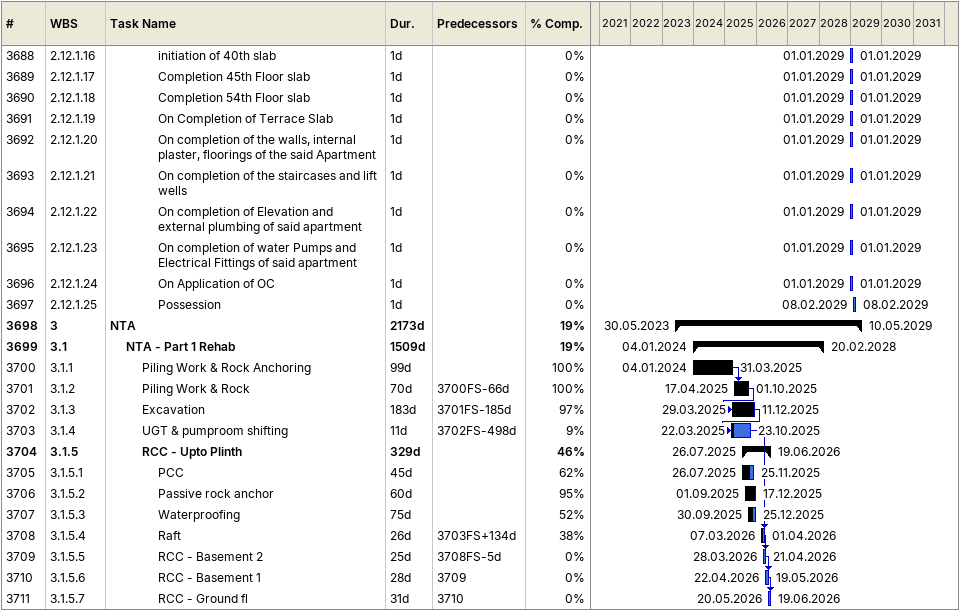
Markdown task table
| ID | WBS | Task | Duration | Start | Finish | Predecessors | % complete |
|---|---|---|---|---|---|---|---|
| 3688 | 2.12.1.16 | initiation of 40th slab | 1d | 2029-01-01 | 2029-01-01 |  | 0 |
| 3689 | 2.12.1.17 | Completion 45th Floor slab | 1d | 2029-01-01 | 2029-01-01 |  | 0 |
| 3690 | 2.12.1.18 | Completion 54th Floor slab | 1d | 2029-01-01 | 2029-01-01 |  | 0 |
| 3691 | 2.12.1.19 | On Completion of Terrace Slab | 1d | 2029-01-01 | 2029-01-01 |  | 0 |
| 3692 | 2.12.1.20 | On completion of the walls, internal plaster, floorings of the said Apartment | 1d | 2029-01-01 | 2029-01-01 |  | 0 |
| 3693 | 2.12.1.21 | On completion of the staircases and lift wells | 1d | 2029-01-01 | 2029-01-01 |  | 0 |
| 3694 | 2.12.1.22 | On completion of Elevation and external plumbing of said apartment | 1d | 2029-01-01 | 2029-01-01 |  | 0 |
| 3695 | 2.12.1.23 | On completion of water Pumps and Electrical Fittings of said apartment | 1d | 2029-01-01 | 2029-01-01 |  | 0 |
| 3696 | 2.12.1.24 | On Application of OC | 1d | 2029-01-01 | 2029-01-01 |  | 0 |
| 3697 | 2.12.1.25 | Possession | 1d | 2029-02-08 | 2029-02-08 |  | 0 |
| 3698 | 3 | **NTA** | 2173d | 2023-05-30 | 2029-05-10 |  | 19 |
| 3699 | 3.1 | **NTA - Part 1 Rehab** | 1509d | 2024-01-04 | 2028-02-20 |  | 19 |
| 3700 | 3.1.1 | Piling Work & Rock Anchoring | 99d | 2024-01-04 | 2025-03-31 |  | 100 |
| 3701 | 3.1.2 | Piling Work & Rock | 70d | 2025-04-17 | 2025-10-01 | 3700FS-66d | 100 |
| 3702 | 3.1.3 | Excavation | 183d | 2025-03-29 | 2025-12-11 | 3701FS-185d | 97 |
| 3703 | 3.1.4 | UGT & pumproom shifting | 11d | 2025-03-22 | 2025-10-23 | 3702FS-498d | 9 |
| 3704 | 3.1.5 | **RCC - Upto Plinth** | 329d | 2025-07-26 | 2026-06-19 |  | 46 |
| 3705 | 3.1.5.1 | PCC | 45d | 2025-07-26 | 2025-11-25 |  | 62 |
| 3706 | 3.1.5.2 | Passive rock anchor | 60d | 2025-09-01 | 2025-12-17 |  | 95 |
| 3707 | 3.1.5.3 | Waterproofing | 75d | 2025-09-30 | 2025-12-25 |  | 52 |
| 3708 | 3.1.5.4 | Raft | 26d | 2026-03-07 | 2026-04-01 | 3703FS+134d | 38 |
| 3709 | 3.1.5.5 | RCC - Basement 2 | 25d | 2026-03-28 | 2026-04-21 | 3708FS-5d | 0 |
| 3710 | 3.1.5.6 | RCC - Basement 1 | 28d | 2026-04-22 | 2026-05-19 | 3709 | 0 |
| 3711 | 3.1.5.7 | RCC - Ground fl | 31d | 2026-05-20 | 2026-06-19 | 3710 | 0 |
